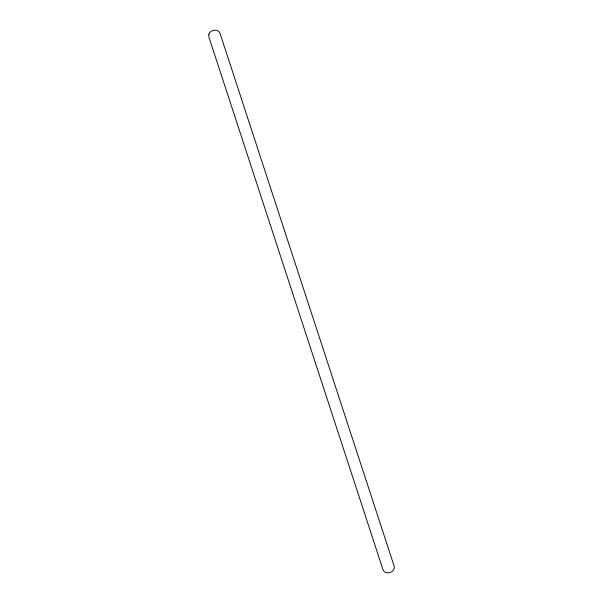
<?xml version="1.0" encoding="UTF-8"?>
<svg xmlns="http://www.w3.org/2000/svg" width="603" height="603" viewBox="0 0 603 603"><rect width="100%" height="100%" fill="white"/><g stroke="black" fill="none" stroke-linecap="round" stroke-linejoin="round"><path stroke-width="0.9" d="M208.811 34.356L208.842 36.858L383.056 569.888C385.438 575.692 395.832 572.209 394.158 566.142L219.944 33.112C217.909 28.333 210.176 29.743 208.811 34.356"/></g></svg>
